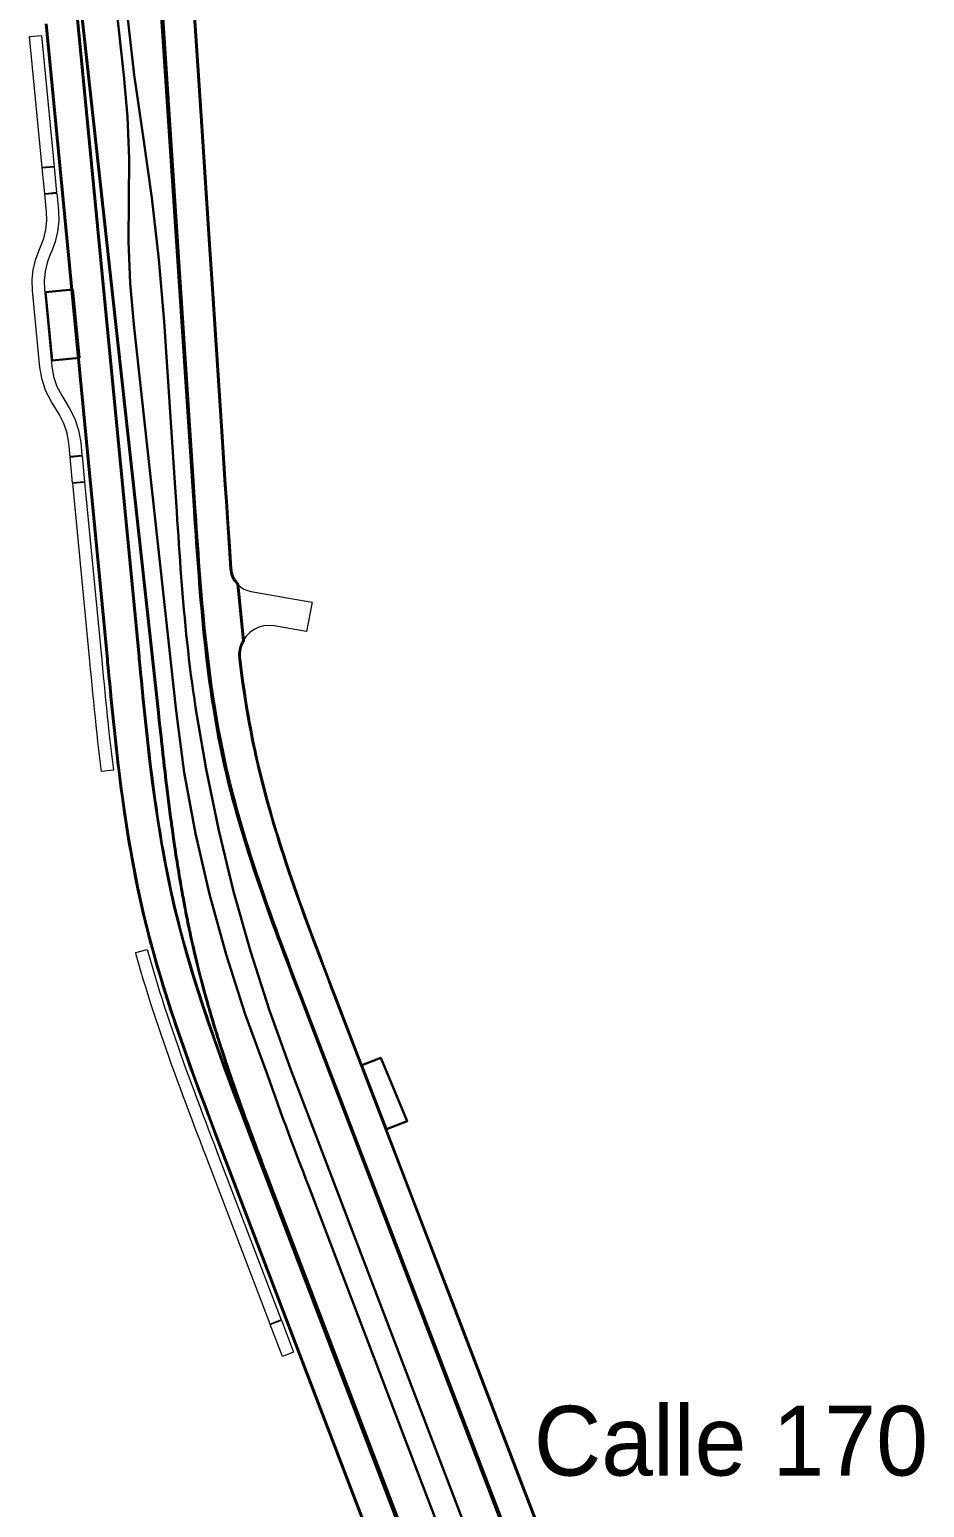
# Model space of a CAD drawing. Header units: metres. Extents: x 105145 to 106173, y 111785 to 118130.
# Drawn here: x 105885.6 to 106065.1, y 117029.6 to 117326.3 of the extents above; entities that cross this region are included whole.
import ezdxf
from ezdxf.enums import TextEntityAlignment as Align

# ---------------------------------------------------------------- set-up
doc = ezdxf.new("R2010")
doc.units = ezdxf.units.M
for name, color, linetype, lineweight in [('10-PAV-BOCACALLE', 9, 'CONTINUOUS', 13), ('10-PAV-CALZADA-BRT', 12, 'CONTINUOUS', 30), ('10-PAV-CALZADA-MIXTA', 8, 'CONTINUOUS', 30), ('10-PAV-CICLORUTA', 76, 'CONTINUOUS', 18), ('10-PAV-PARADERO', 30, 'CONTINUOUS', 30), ('10-PAV-SARDINEL', 252, 'CONTINUOUS', 13), ('40-ROT-ESTACION', 1, 'CONTINUOUS', 25)]:
    doc.layers.add(name, color=color, linetype=linetype, lineweight=lineweight)

msp = doc.modelspace()

# ---------------------------------------------------------------- linework, layer by layer
at = {"layer": '10-PAV-BOCACALLE'}
msp.add_lwpolyline([(105942.2504, 117211.3928), (105941.1442, 117205.4944), (105940.3425, 117205.6334), (105934.6485, 117206.6181), (105933.6073, 117206.7058), (105932.5666, 117206.6116), (105931.5581, 117206.3383), (105930.6123, 117205.8941), (105929.7578, 117205.2926), (105929.0207, 117204.552), (105928.4233, 117203.6947), (105927.2631, 117214.9942), (105927.8588, 117214.4581), (105928.5325, 117214.024), (105929.2669, 117213.7031), (105930.0431, 117213.5037), (105938.3639, 117212.0646), (105942.2504, 117211.3928)], close=True, dxfattribs=at)
at = {"layer": '10-PAV-CALZADA-BRT'}
for points in [[(105900.0885, 117507.9806), (105918.1927, 117235.6379), (105918.5819, 117229.7841), (105918.6909, 117228.1437), (105918.8005, 117226.5043), (105918.9109, 117224.8661), (105919.0231, 117223.2269), (105919.1371, 117221.5907), (105919.2535, 117219.9555), (105919.3729, 117218.3219), (105919.4957, 117216.6895), (105919.6227, 117215.0583), (105919.7539, 117213.4289), (105919.8901, 117211.8007), (105920.0319, 117210.1743), (105920.1795, 117208.5495), (105920.3337, 117206.9261), (105920.4947, 117205.3047), (105920.6631, 117203.6851), (105920.8397, 117202.0675), (105921.0245, 117200.4519), (105921.2181, 117198.8385), (105921.4213, 117197.2273), (105921.6343, 117195.6183), (105921.8575, 117194.0121), (105922.0917, 117192.4083), (105922.3369, 117190.8073), (105922.5941, 117189.2093), (105922.8633, 117187.6145), (105923.1453, 117186.0229), (105923.4405, 117184.4347), (105923.7491, 117182.8503), (105924.0719, 117181.2699), (105924.4091, 117179.6933), (105924.7613, 117178.1201), (105925.1283, 117176.5493), (105925.5097, 117174.9807), (105925.9051, 117173.4145), (105926.3137, 117171.8507), (105926.7353, 117170.2891), (105927.1693, 117168.7299), (105927.6151, 117167.1727), (105928.0725, 117165.6179), (105928.5407, 117164.0651), (105929.0193, 117162.5145), (105929.5079, 117160.9657), (105930.0059, 117159.4189), (105930.5129, 117157.8737), (105931.0283, 117156.3303), (105931.5517, 117154.7885), (105932.0827, 117153.2479), (105932.6209, 117151.7087), (105933.1655, 117150.1707), (105933.7161, 117148.6337), (105934.2725, 117147.0977), (105934.8339, 117145.5623), (105935.4001, 117144.0275), (105935.9703, 117142.4929), (105936.5445, 117140.9587), (105937.1217, 117139.4245), (105937.7017, 117137.8903), (105938.2835, 117136.3571), (105938.8677, 117134.8217), (105939.4535, 117133.2853), (105940.0399, 117131.7485), (106023.1693, 116913.9317)], [(105994.1737, 116936.6201), (105935.0451, 117091.5493), (105934.4704, 117093.0564), (105933.8955, 117094.5643), (105933.8565, 117094.6667), (105933.3214, 117096.0736), (105932.7467, 117097.5857), (105932.6711, 117097.7852), (105932.1741, 117099.098), (105932.079, 117099.3495), (105931.6032, 117100.6119), (105931.4893, 117100.9148), (105931.0344, 117102.1277), (105930.9996, 117102.2208), (105930.5121, 117103.5277), (105930.4683, 117103.6454), (105930.027, 117104.8355), (105929.905, 117105.1652), (105929.5443, 117106.1442), (105929.3448, 117106.6872), (105929.1592, 117107.1943), (105928.7883, 117108.2113), (105928.776, 117108.2452), (105928.3954, 117109.297), (105928.2363, 117109.7384), (105928.017, 117110.3496), (105927.6888, 117111.2677), (105927.6553, 117111.3619), (105927.2963, 117112.3753), (105927.1464, 117112.8), (105926.9396, 117113.3894), (105926.6091, 117114.3352), (105926.5851, 117114.4043), (105926.2336, 117115.4202), (105926.0776, 117115.8732), (105925.9275, 117116.3121), (105925.6235, 117117.2045), (105925.5523, 117117.4143), (105925.3224, 117118.098), (105925.0339, 117118.9589), (105925.0228, 117118.9922), (105924.7266, 117119.8873), (105924.5227, 117120.5068), (105924.3964, 117120.8939), (105924.0693, 117121.9018), (105924.0189, 117122.058), (105923.7463, 117122.9108), (105923.5233, 117123.6128), (105923.4263, 117123.9208), (105923.1099, 117124.932), (105923.0355, 117125.1714), (105922.8253, 117125.8546), (105922.5567, 117126.7335), (105922.5433, 117126.778), (105922.2656, 117127.7027), (105922.0877, 117128.2994), (105921.9908, 117128.6283), (105921.7195, 117129.5548), (105921.6281, 117129.8692), (105921.4765, 117130.3976), (105921.236, 117131.2411), (105921.1788, 117131.443), (105920.9993, 117132.0857), (105920.7648, 117132.9308), (105920.74, 117133.0208), (105920.5347, 117133.7772), (105920.3122, 117134.6024), (105920.3065, 117134.6241), (105919.896, 117136.1881), (105919.8921, 117136.2035), (105919.492, 117137.7779), (105919.49, 117137.786), (105919.1005, 117139.3715), (105918.7238, 117140.9602), (105918.7219, 117140.9685), (105918.3598, 117142.5519), (105918.3562, 117142.5675), (105918.0081, 117144.1463), (105918.0032, 117144.1685), (105917.8248, 117145.004), (105917.6624, 117145.7712), (105917.6435, 117145.8622), (105917.4666, 117146.7213), (105917.3332, 117147.3752), (105917.2919, 117147.5809), (105917.1211, 117148.4411), (105917.0151, 117148.9808), (105916.953, 117149.302), (105916.7716, 117150.2503), (105916.7078, 117150.5873), (105916.4193, 117152.149), (105916.4109, 117152.1949), (105916.2491, 117153.0993), (105916.1245, 117153.8034), (105916.0816, 117154.0502), (105915.9018, 117155.0944), (105915.8475, 117155.4126), (105915.7258, 117156.1392), (105915.5794, 117157.0224), (105915.5529, 117157.1845), (105915.3842, 117158.2306), (105915.32, 117158.6328), (105915.2188, 117159.2772), (105915.074, 117160.2089), (105915.0687, 117160.2433), (105914.9327, 117161.1411), (105914.8255, 117161.8543), (105914.7932, 117162.0736), (105914.6566, 117163.0065), (105914.59, 117163.4653), (105914.5222, 117163.9398), (105914.3715, 117165.0041), (105914.3613, 117165.0766), (105914.2241, 117166.0689), (105914.1392, 117166.6878), (105914.0789, 117167.134), (105913.936, 117168.1995), (105913.9229, 117168.2987), (105913.7962, 117169.2654), (105913.7125, 117169.9095), (105913.6528, 117170.3748), (105913.5117, 117171.4843), (105913.5071, 117171.5201), (105913.3733, 117172.5944), (105913.3071, 117173.1303), (105913.2369, 117173.7045), (105913.1113, 117174.7404), (105913.0694, 117175.0893), (105912.9192, 117176.3498), (105912.9045, 117176.4744), (105912.7421, 117177.8598), (105912.7306, 117177.9585), (105912.582, 117179.2455), (105912.5452, 117179.5669), (105912.3928, 117180.9073), (105912.3627, 117181.1745), (105912.2062, 117182.5695), (105912.1826, 117182.7816), (105912.0043, 117184.3866), (105911.8385, 117185.8855), (105911.8267, 117185.9924), (105911.6504, 117187.5976), (105911.4741, 117189.2018), (105890.3867, 117381.7125)], [(105897.2725, 117383.1377), (105904.5071, 117317.0921), (105905.2214, 117308.7833), (105905.5469, 117300.4503), (105905.4831, 117292.1111), (105905.4192, 117283.7719), (105905.7447, 117275.4389), (105906.4589, 117267.1301), (105914.9533, 117189.5829), (105916.6047, 117177.2078), (105918.8371, 117164.9242), (105921.6455, 117152.7593), (105925.0054, 117140.6321), (105928.8438, 117128.6478), (105933.1545, 117116.8251), (105933.2205, 117116.6339), (105933.7489, 117115.1243), (105934.2831, 117113.6157), (105934.8229, 117112.1083), (105935.3677, 117110.6015), (105935.9173, 117109.0955), (105936.4711, 117107.5901), (105937.0291, 117106.0851), (105937.5903, 117104.5807), (105938.1549, 117103.0761), (105938.7221, 117101.5717), (105939.2917, 117100.0673), (105939.8625, 117098.5637), (105940.4357, 117097.0581), (105941.0101, 117095.5519), (105941.5851, 117094.0451), (105962.8941, 117038.2111), (106000.7135, 116939.1161)], [(106016.6295, 116911.4357), (105967.5655, 117039.9941), (105937.9201, 117117.6711), (105933.6817, 117129.4054), (105929.8774, 117141.2874), (105926.5123, 117153.3013), (105923.5524, 117165.5173), (105921.0097, 117177.8269), (105918.8871, 117190.2159), (105918.8793, 117190.2643), (105918.6301, 117191.8903), (105918.3925, 117193.5183), (105918.1661, 117195.1479), (105917.9501, 117196.7787), (105917.7443, 117198.4109), (105917.5483, 117200.0445), (105917.3613, 117201.6789), (105917.1829, 117203.3143), (105917.0127, 117204.9507), (105916.8501, 117206.5879), (105916.6945, 117208.2255), (105916.5457, 117209.8641), (105916.4029, 117211.5029), (105916.2657, 117213.1423), (105916.1335, 117214.7823), (105916.0059, 117216.4225), (105915.8825, 117218.0629), (105915.7627, 117219.7037), (105915.6457, 117221.3447), (105915.5315, 117222.9859), (105915.4191, 117224.6273), (105915.3085, 117226.2687), (105915.1987, 117227.9103), (105915.0895, 117229.5517), (105914.7003, 117235.4059), (105912.5511, 117267.7365), (105911.5299, 117280.1653), (105910.1215, 117292.5562), (105908.3271, 117304.8971), (105906.5327, 117317.238), (105905.1241, 117329.6289)]]:
    msp.add_lwpolyline(points, dxfattribs=at)
at = {"layer": '10-PAV-CALZADA-MIXTA'}
for points in [[(106018.8017, 116926.8119), (105940.8765, 117130.2183), (105940.2765, 117131.7849), (105939.6769, 117133.3515), (105939.0785, 117134.9185), (105938.4813, 117136.4861), (105937.8863, 117138.0543), (105937.2935, 117139.6235), (105936.7039, 117141.1939), (105936.1175, 117142.7655), (105935.5353, 117144.3387), (105934.9573, 117145.9133), (105934.3843, 117147.4899), (105933.8167, 117149.0683), (105933.2551, 117150.6489), (105932.6999, 117152.2317), (105932.1517, 117153.8171), (105931.6109, 117155.4049), (105931.0779, 117156.9955), (105930.5535, 117158.5887), (105930.0381, 117160.1851), (105929.906, 117160.6026), (105929.5321, 117161.7843), (105929.0361, 117163.3867), (105928.5507, 117164.9925), (105928.0765, 117166.6013), (105927.6137, 117168.2137), (105927.1629, 117169.8293), (105926.7249, 117171.4485), (105926.3001, 117173.0713), (105925.8889, 117174.6977), (105925.4921, 117176.3273), (105925.1099, 117177.9607), (105924.7433, 117179.5975), (105924.3923, 117181.2377), (105924.0565, 117182.8813), (105923.7359, 117184.5277), (105923.4295, 117186.1769), (105923.1371, 117187.8287), (105922.8583, 117189.4827), (105922.5923, 117191.1389), (105922.3387, 117192.7971), (105922.0969, 117194.4571), (105921.8669, 117196.1185), (105921.6475, 117197.7817), (105921.4385, 117199.4459), (105921.2397, 117201.1115), (105921.0499, 117202.7781), (105920.8691, 117204.4457), (105920.6967, 117206.1143), (105920.5321, 117207.7837), (105920.3749, 117209.4537), (105920.2243, 117211.1243), (105920.0801, 117212.7955), (105919.9417, 117214.4673), (105919.8083, 117216.1393), (105919.6799, 117217.8119), (105919.5555, 117219.4847), (105919.4349, 117221.1577), (105919.3171, 117222.8311), (105919.2023, 117224.5045), (105919.0895, 117226.1781), (105918.9781, 117227.8519), (105918.8679, 117229.5257), (105918.7581, 117231.1995), (105918.4665, 117235.6525), (105896.4343, 117572.0341)], [(105892.1176, 117359.5874), (105907.4615, 117200.4745), (105907.5158, 117199.9117), (105907.6165, 117198.8691), (105907.7719, 117197.2638), (105907.837, 117196.5939), (105907.9283, 117195.6584), (105908.0855, 117194.0531), (105908.1621, 117193.2764), (105908.2443, 117192.4481), (105908.4933, 117189.9595), (105909.0761, 117184.4347), (105909.5779, 117180.0187), (105910.2369, 117174.7261), (105910.8755, 117170.1035), (105911.6759, 117164.9269), (105912.4919, 117160.2355), (105913.4897, 117155.1475), (105914.5303, 117150.4465), (105915.6883, 117145.7731), (105917.0565, 117140.7719), (105918.4115, 117136.2069), (105919.9961, 117131.2143), (105921.4791, 117126.7897), (105923.2419, 117121.7561), (105924.7557, 117117.5773), (105926.6901, 117112.3695), (105927.8675, 117109.2511), (105930.2391, 117103.0205), (105993.8005, 116936.4761)], [(105918.4813, 117331.0543), (105919.2032, 117320.0327), (105919.9249, 117309.0121), (105921.6111, 117283.2673), (105922.2649, 117273.2885), (105924.0045, 117246.7274), (105924.7753, 117234.9599), (105924.9949, 117231.6079), (105925.9071, 117218.0841), (105926.0401, 117217.235), (105926.3166, 117216.4213), (105926.7283, 117215.6669), (105927.2631, 117214.9942), (105928.4233, 117203.6947), (105928.0113, 117202.8216), (105927.7447, 117201.8938), (105927.6303, 117200.9352), (105927.6711, 117199.9707), (105928.2497, 117195.5855), (105928.9725, 117190.8191), (105929.4375, 117188.0927), (105929.4963, 117187.7557), (105929.5793, 117187.2923), (105929.8757, 117185.6959), (105930.1857, 117184.1041), (105930.5099, 117182.5171), (105930.6793, 117181.7255), (105930.8485, 117180.9349), (105931.2023, 117179.3559), (105931.5713, 117177.7787), (105931.9551, 117176.2029), (105932.3529, 117174.6287), (105932.7647, 117173.0561), (105933.1897, 117171.4851), (105933.6275, 117169.9153), (105934.0777, 117168.3473), (105934.5395, 117166.7805), (105935.0129, 117165.2151), (105935.4969, 117163.6509), (105935.5976, 117163.3326), (105935.9913, 117162.0879), (105936.4957, 117160.5261), (105937.0095, 117158.9651), (105937.5321, 117157.4053), (105938.0631, 117155.8461), (105938.6021, 117154.2875), (105939.1487, 117152.7297), (105939.7021, 117151.1719), (105940.2621, 117149.6147), (105940.8281, 117148.0575), (105941.3995, 117146.5001), (105941.9761, 117144.9427), (105942.5573, 117143.3847), (105943.1425, 117141.8263), (105943.7313, 117140.2671), (105944.3233, 117138.7071), (105944.9169, 117137.1487), (105945.5141, 117135.5853), (105946.1129, 117134.0205), (105946.7129, 117132.4543), (105960.1087, 117097.4875), (105963.3857, 117088.9337), (105970.3557, 117070.7395), (105984.4397, 117033.9767), (105992.4417, 117013.0891)], [(105987.9613, 116934.2475), (105924.3999, 117100.7919), (105922.0243, 117107.0329), (105920.8391, 117110.1723), (105918.8891, 117115.4221), (105917.3561, 117119.6535), (105915.5675, 117124.7609), (105914.0561, 117129.2703), (105912.4377, 117134.3697), (105911.0477, 117139.0525), (105909.6411, 117144.1941), (105908.4455, 117149.0195), (105907.3711, 117153.8733), (105906.3451, 117159.1041), (105905.5081, 117163.9167), (105904.6907, 117169.2037), (105904.0397, 117173.9151), (105903.3711, 117179.2853), (105902.8629, 117183.7569), (105902.2755, 117189.3263), (105902.0253, 117191.8263), (105901.9421, 117192.6654), (105901.8658, 117193.4391), (105901.7082, 117195.0478), (105901.6164, 117195.9884), (105901.5514, 117196.6583), (105901.3955, 117198.2671), (105901.2946, 117199.3117), (105901.2402, 117199.8743), (105890.133, 117315.0558), (105888.9327, 117327.5027)]]:
    msp.add_lwpolyline(points, dxfattribs=at)
at = {"layer": '10-PAV-CICLORUTA'}
for points in [[(105890.4877, 117298.8759), (105888.0987, 117298.6451), (105885.5647, 117324.9225), (105887.9537, 117325.1529), (105890.4877, 117298.8759)], [(105890.9961, 117293.6003), (105888.6071, 117293.3699), (105888.1081, 117298.5457), (105890.4969, 117298.7759), (105890.9961, 117293.6003)], [(105891.3431, 117290.0057), (105891.4081, 117287.8876), (105891.196, 117285.7791), (105890.7106, 117283.7164), (105889.9601, 117281.7347), (105889.7275, 117281.2237), (105889.0881, 117279.5356), (105888.6746, 117277.7785), (105888.494, 117275.9824), (105888.5493, 117274.1781), (105890.0389, 117258.7319), (105890.3954, 117256.6772), (105891.0574, 117254.6997), (105892.0099, 117252.8445), (105893.5165, 117250.3865), (105894.6345, 117248.2086), (105895.4116, 117245.8872), (105895.8301, 117243.4751), (105896.0837, 117240.8451), (105893.6949, 117240.6147), (105893.4413, 117243.2447), (105893.0848, 117245.2995), (105892.4228, 117247.2771), (105891.4703, 117249.1323), (105889.9637, 117251.5901), (105888.8456, 117253.768), (105888.0685, 117256.0896), (105887.6501, 117258.5017), (105886.1605, 117273.9477), (105886.0955, 117276.0658), (105886.3074, 117278.1742), (105886.7928, 117280.237), (105887.5433, 117282.2187), (105887.7761, 117282.7297), (105888.4154, 117284.4178), (105888.8289, 117286.175), (105889.0095, 117287.971), (105888.9541, 117289.7753), (105888.6181, 117293.2704), (105891.0059, 117293.5007), (105891.3431, 117290.0057)], [(105896.5921, 117235.5699), (105894.2031, 117235.3395), (105893.7041, 117240.5151), (105896.0931, 117240.7455), (105896.5921, 117235.5699)], [(105900.0459, 117199.7591), (105900.2009, 117198.1515), (105900.3567, 117196.5419), (105900.5135, 117194.9305), (105900.6715, 117193.3211), (105900.8317, 117191.7067), (105900.9945, 117190.0907), (105901.1603, 117188.4727), (105901.3293, 117186.8529), (105901.5023, 117185.2315), (105901.6795, 117183.6085), (105901.8615, 117181.9839), (105902.0487, 117180.3579), (105902.2415, 117178.7303), (105902.3739, 117177.6465), (105899.9917, 117177.3553), (105899.8587, 117178.4435), (105899.6649, 117180.0793), (105899.4767, 117181.7131), (105899.2939, 117183.3447), (105899.1161, 117184.9741), (105898.9425, 117186.6011), (105898.7729, 117188.2259), (105898.6069, 117189.8481), (105898.4437, 117191.4679), (105898.2831, 117193.0853), (105898.1249, 117194.6959), (105897.9679, 117196.3095), (105897.8121, 117197.9203), (105897.6569, 117199.5285), (105894.2131, 117235.2399), (105896.6021, 117235.4703), (105900.0459, 117199.7591)], [(105909.2979, 117141.2097), (105909.7483, 117139.6059), (105910.2093, 117138.0071), (105910.6803, 117136.4135), (105911.1611, 117134.8249), (105911.6509, 117133.2413), (105912.1495, 117131.6625), (105912.6563, 117130.0887), (105913.1707, 117128.5193), (105913.6923, 117126.9547), (105914.2207, 117125.3945), (105914.7553, 117123.8387), (105915.2959, 117122.2871), (105915.8417, 117120.7395), (105916.3925, 117119.1959), (105916.9479, 117117.6561), (105917.5071, 117116.1201), (105918.0699, 117114.5875), (105918.6359, 117113.0583), (105919.2047, 117111.5323), (105919.7757, 117110.0093), (105920.3483, 117108.4893), (105920.9225, 117106.9721), (105921.4987, 117105.4545), (105922.0739, 117103.9431), (105922.6493, 117102.4341), (105923.2245, 117100.9269), (105936.0561, 117067.3053), (105933.8139, 117066.4495), (105920.9823, 117100.0711), (105920.4071, 117101.5785), (105919.8315, 117103.0881), (105919.2557, 117104.6007), (105918.6783, 117106.1215), (105918.1031, 117107.6415), (105917.5291, 117109.1651), (105916.9565, 117110.6921), (105916.3861, 117112.2227), (105915.8181, 117113.7573), (105915.2531, 117115.2959), (105914.6913, 117116.8385), (105914.1335, 117118.3857), (105913.5799, 117119.9371), (105913.0309, 117121.4931), (105912.4873, 117123.0539), (105911.9493, 117124.6197), (105911.4173, 117126.1903), (105910.8919, 117127.7661), (105910.3737, 117129.3471), (105909.8629, 117130.9335), (105909.3603, 117132.5253), (105908.8661, 117134.1227), (105908.3809, 117135.7257), (105907.9053, 117137.3345), (105907.4399, 117138.9489), (105906.9849, 117140.5693), (105906.8561, 117141.0409), (105909.1713, 117141.6731), (105909.2979, 117141.2097)], [(105938.5449, 117060.7841), (105936.3029, 117059.9285), (105933.8497, 117066.3561), (105936.0919, 117067.2117), (105938.5449, 117060.7841)]]:
    msp.add_lwpolyline(points, close=True, dxfattribs=at)
at = {"layer": '10-PAV-PARADERO'}
for points in [[(105890.09, 117259.8841), (105888.7638, 117273.6347), (105894.2394, 117274.154), (105895.5631, 117260.4288), (105890.09, 117259.8841)], [(105957.1776, 117105.5681), (105952.2375, 117118.4627), (105956.032, 117119.915), (105961.3013, 117107.1557), (105957.1776, 117105.5681)]]:
    msp.add_lwpolyline(points, close=True, dxfattribs=at)
at = {"layer": '10-PAV-SARDINEL'}
for points in [[(106018.6149, 116926.7405), (105940.6897, 117130.1468), (105940.0897, 117131.7134), (105939.4901, 117133.2801), (105938.8917, 117134.8473), (105938.2944, 117136.4151), (105937.6993, 117137.9835), (105937.1064, 117139.553), (105936.5166, 117141.1238), (105935.93, 117142.6959), (105935.3476, 117144.2696), (105934.7694, 117145.8448), (105934.1962, 117147.4219), (105933.6284, 117149.001), (105933.0665, 117150.5823), (105932.5111, 117152.1659), (105931.9626, 117153.7522), (105931.4215, 117155.3409), (105930.8881, 117156.9325), (105930.3634, 117158.5268), (105929.8476, 117160.1243), (105929.7153, 117160.5423), (105929.3412, 117161.7246), (105928.8449, 117163.3282), (105928.3591, 117164.9353), (105927.8845, 117166.5455), (105927.4213, 117168.1592), (105926.9701, 117169.7763), (105926.5316, 117171.3971), (105926.1064, 117173.0215), (105925.6948, 117174.6496), (105925.2976, 117176.2809), (105924.915, 117177.9161), (105924.5479, 117179.5547), (105924.1965, 117181.1968), (105923.8604, 117182.8422), (105923.5395, 117184.4904), (105923.2328, 117186.1412), (105922.9401, 117187.7944), (105922.661, 117189.4503), (105922.3947, 117191.108), (105922.1409, 117192.7676), (105921.8989, 117194.429), (105921.6687, 117196.0917), (105921.4492, 117197.7562), (105921.24, 117199.4216), (105921.0411, 117201.0884), (105920.8512, 117202.756), (105920.6703, 117204.4246), (105920.4978, 117206.0942), (105920.3331, 117207.7646), (105920.1758, 117209.4354), (105920.0251, 117211.1067), (105919.8808, 117212.7787), (105919.7424, 117214.4511), (105919.6089, 117216.1237), (105919.4805, 117217.7969), (105919.3561, 117219.4701), (105919.2354, 117221.1435), (105919.1176, 117222.8173), (105919.0028, 117224.491), (105918.89, 117226.1648), (105918.7785, 117227.8387), (105918.6683, 117229.5126), (105918.5585, 117231.1864), (105918.2669, 117235.6394), (105896.2347, 117572.021)], [(105896.4343, 117572.0341), (105918.4665, 117235.6525), (105918.7581, 117231.1995), (105918.8679, 117229.5257), (105918.9781, 117227.8519), (105919.0895, 117226.1781), (105919.2023, 117224.5045), (105919.3171, 117222.8311), (105919.4349, 117221.1577), (105919.5555, 117219.4847), (105919.6799, 117217.8119), (105919.8083, 117216.1393), (105919.9417, 117214.4673), (105920.0801, 117212.7955), (105920.2243, 117211.1243), (105920.3749, 117209.4537), (105920.5321, 117207.7837), (105920.6967, 117206.1143), (105920.8691, 117204.4457), (105921.0499, 117202.7781), (105921.2397, 117201.1115), (105921.4385, 117199.4459), (105921.6475, 117197.7817), (105921.8669, 117196.1185), (105922.0969, 117194.4571), (105922.3387, 117192.7971), (105922.5923, 117191.1389), (105922.8583, 117189.4827), (105923.1371, 117187.8287), (105923.4295, 117186.1769), (105923.7359, 117184.5277), (105924.0565, 117182.8813), (105924.3923, 117181.2377), (105924.7433, 117179.5975), (105925.1099, 117177.9607), (105925.4921, 117176.3273), (105925.8889, 117174.6977), (105926.3001, 117173.0713), (105926.7249, 117171.4485), (105927.1629, 117169.8293), (105927.6137, 117168.2137), (105928.0765, 117166.6013), (105928.5507, 117164.9925), (105929.0361, 117163.3867), (105929.5321, 117161.7843), (105929.906, 117160.6026), (105930.0381, 117160.1851), (105930.5535, 117158.5887), (105931.0779, 117156.9955), (105931.6109, 117155.4049), (105932.1517, 117153.8171), (105932.6999, 117152.2317), (105933.2551, 117150.6489), (105933.8167, 117149.0683), (105934.3843, 117147.4899), (105934.9573, 117145.9133), (105935.5353, 117144.3387), (105936.1175, 117142.7655), (105936.7039, 117141.1939), (105937.2935, 117139.6235), (105937.8863, 117138.0543), (105938.4813, 117136.4861), (105939.0785, 117134.9185), (105939.6769, 117133.3515), (105940.2765, 117131.7849), (105940.8765, 117130.2183), (106018.8017, 116926.8119)], [(106023.1693, 116913.9317), (105940.0399, 117131.7485), (105939.4535, 117133.2853), (105938.8677, 117134.8217), (105938.2835, 117136.3571), (105937.7017, 117137.8903), (105937.1217, 117139.4245), (105936.5445, 117140.9587), (105935.9703, 117142.4929), (105935.4001, 117144.0275), (105934.8339, 117145.5623), (105934.2725, 117147.0977), (105933.7161, 117148.6337), (105933.1655, 117150.1707), (105932.6209, 117151.7087), (105932.0827, 117153.2479), (105931.5517, 117154.7885), (105931.0283, 117156.3303), (105930.5129, 117157.8737), (105930.0059, 117159.4189), (105929.5079, 117160.9657), (105929.0193, 117162.5145), (105928.5407, 117164.0651), (105928.0725, 117165.6179), (105927.6151, 117167.1727), (105927.1693, 117168.7299), (105926.7353, 117170.2891), (105926.3137, 117171.8507), (105925.9051, 117173.4145), (105925.5097, 117174.9807), (105925.1283, 117176.5493), (105924.7613, 117178.1201), (105924.4091, 117179.6933), (105924.0719, 117181.2699), (105923.7491, 117182.8503), (105923.4405, 117184.4347), (105923.1453, 117186.0229), (105922.8633, 117187.6145), (105922.5941, 117189.2093), (105922.3369, 117190.8073), (105922.0917, 117192.4083), (105921.8575, 117194.0121), (105921.6343, 117195.6183), (105921.4213, 117197.2273), (105921.2181, 117198.8385), (105921.0245, 117200.4519), (105920.8397, 117202.0675), (105920.6631, 117203.6851), (105920.4947, 117205.3047), (105920.3337, 117206.9261), (105920.1795, 117208.5495), (105920.0319, 117210.1743), (105919.8901, 117211.8007), (105919.7539, 117213.4289), (105919.6227, 117215.0583), (105919.4957, 117216.6895), (105919.3729, 117218.3219), (105919.2535, 117219.9555), (105919.1371, 117221.5907), (105919.0231, 117223.2269), (105918.9109, 117224.8661), (105918.8005, 117226.5043), (105918.6909, 117228.1437), (105918.5819, 117229.7841), (105918.1927, 117235.6379), (105900.0885, 117507.9806)], [(105993.9869, 116936.5487), (105934.8582, 117091.478), (105934.2835, 117092.9852), (105933.7086, 117094.4931), (105933.6696, 117094.5956), (105933.1345, 117096.0025), (105932.5597, 117097.5147), (105932.4841, 117097.7144), (105931.9871, 117099.0273), (105931.8919, 117099.2789), (105931.4161, 117100.5415), (105931.3021, 117100.8445), (105930.8471, 117102.0576), (105930.8123, 117102.1509), (105930.3247, 117103.4579), (105930.2809, 117103.5758), (105929.8395, 117104.7661), (105929.7174, 117105.096), (105929.3566, 117106.0752), (105929.1571, 117106.6184), (105928.9714, 117107.1257), (105928.6004, 117108.1429), (105928.588, 117108.1771), (105928.2073, 117109.2291), (105928.0481, 117109.6708), (105927.8288, 117110.2822), (105927.5005, 117111.2006), (105927.4669, 117111.295), (105927.1078, 117112.3086), (105926.9578, 117112.7336), (105926.7509, 117113.3233), (105926.4203, 117114.2694), (105926.3962, 117114.3388), (105926.0446, 117115.355), (105925.8885, 117115.8083), (105925.7383, 117116.2475), (105925.4342, 117117.1401), (105925.3628, 117117.3503), (105925.1328, 117118.0344), (105924.8443, 117118.8956), (105924.833, 117118.9292), (105924.5367, 117119.8247), (105924.3327, 117120.4446), (105924.2063, 117120.8321), (105923.8791, 117121.8403), (105923.8285, 117121.9969), (105923.5558, 117122.8501), (105923.3326, 117123.5525), (105923.2355, 117123.8609), (105922.919, 117124.8725), (105922.8444, 117125.1123), (105922.6341, 117125.796), (105922.3653, 117126.6754), (105922.3518, 117126.7204), (105922.074, 117127.6454), (105921.896, 117128.2426), (105921.799, 117128.572), (105921.5276, 117129.4988), (105921.436, 117129.8137), (105921.2843, 117130.3426), (105921.0437, 117131.1865), (105920.9863, 117131.3889), (105920.8067, 117132.0321), (105920.5721, 117132.8775), (105920.5471, 117132.9681), (105920.3417, 117133.725), (105920.119, 117134.551), (105920.1132, 117134.5731), (105919.9063, 117135.3549), (105919.7023, 117136.1384), (105919.6983, 117136.1543), (105919.298, 117137.7293), (105919.2958, 117137.7382), (105918.9061, 117139.3246), (105918.529, 117140.9149), (105918.5269, 117140.9239), (105918.1649, 117142.5071), (105918.1611, 117142.5235), (105917.8128, 117144.1032), (105917.8078, 117144.1261), (105917.6292, 117144.9624), (105917.4667, 117145.7302), (105917.4477, 117145.8217), (105917.2707, 117146.6812), (105917.1372, 117147.3355), (105917.0958, 117147.5417), (105916.9249, 117148.4024), (105916.8188, 117148.9426), (105916.7566, 117149.2642), (105916.5752, 117150.2129), (105916.5112, 117150.5506), (105916.2226, 117152.1129), (105916.2141, 117152.1593), (105916.0522, 117153.0643), (105915.9275, 117153.7688), (105915.8846, 117154.0161), (105915.7047, 117155.0607), (105915.6503, 117155.3793), (105915.5285, 117156.1064), (105915.3821, 117156.9899), (105915.3555, 117157.1525), (105915.1868, 117158.199), (105915.1225, 117158.6016), (105915.0212, 117159.2464), (105914.8764, 117160.1783), (105914.871, 117160.2131), (105914.735, 117161.1113), (105914.6277, 117161.8249), (105914.5953, 117162.0446), (105914.4587, 117162.9777), (105914.3921, 117163.4368), (105914.3242, 117163.9117), (105914.1735, 117164.9762), (105914.1633, 117165.049), (105914.026, 117166.0416), (105913.9411, 117166.6608), (105913.8807, 117167.1073), (105913.7378, 117168.1731), (105913.7246, 117168.2726), (105913.5979, 117169.2395), (105913.5142, 117169.8839), (105913.4544, 117170.3495), (105913.3133, 117171.459), (105913.3087, 117171.495), (105913.1748, 117172.5698), (105913.1086, 117173.1059), (105913.0384, 117173.6803), (105912.9128, 117174.7165), (105912.8708, 117175.0656), (105912.7206, 117176.3263), (105912.7059, 117176.4511), (105912.5435, 117177.8366), (105912.5319, 117177.9355), (105912.3833, 117179.2227), (105912.3465, 117179.5442), (105912.1941, 117180.8848), (105912.164, 117181.1522), (105912.0074, 117182.5473), (105911.9838, 117182.7595), (105911.8055, 117184.3646), (105911.6397, 117185.8636), (105911.6279, 117185.9706), (105911.4516, 117187.5758), (105911.2753, 117189.18), (105890.1879, 117381.6908)], [(105890.3867, 117381.7125), (105911.4741, 117189.2018), (105911.6504, 117187.5976), (105911.8267, 117185.9924), (105911.8385, 117185.8855), (105912.0043, 117184.3866), (105912.1826, 117182.7816), (105912.2062, 117182.5695), (105912.3627, 117181.1745), (105912.3928, 117180.9073), (105912.5452, 117179.5669), (105912.582, 117179.2455), (105912.7306, 117177.9585), (105912.7421, 117177.8598), (105912.9045, 117176.4744), (105912.9192, 117176.3498), (105913.0694, 117175.0893), (105913.1113, 117174.7404), (105913.2369, 117173.7045), (105913.3071, 117173.1303), (105913.3733, 117172.5944), (105913.5071, 117171.5201), (105913.5117, 117171.4843), (105913.6528, 117170.3748), (105913.7125, 117169.9095), (105913.7962, 117169.2654), (105913.9229, 117168.2987), (105913.936, 117168.1995), (105914.0789, 117167.134), (105914.1392, 117166.6878), (105914.2241, 117166.0689), (105914.3613, 117165.0766), (105914.3715, 117165.0041), (105914.5222, 117163.9398), (105914.59, 117163.4653), (105914.6566, 117163.0065), (105914.7932, 117162.0736), (105914.8255, 117161.8543), (105914.9327, 117161.1411), (105915.0687, 117160.2433), (105915.074, 117160.2089), (105915.2188, 117159.2772), (105915.32, 117158.6328), (105915.3842, 117158.2306), (105915.5529, 117157.1845), (105915.5794, 117157.0224), (105915.7258, 117156.1392), (105915.8475, 117155.4126), (105915.9018, 117155.0944), (105916.0816, 117154.0502), (105916.1245, 117153.8034), (105916.2491, 117153.0993), (105916.4109, 117152.1949), (105916.4193, 117152.149), (105916.7078, 117150.5873), (105916.7716, 117150.2503), (105916.953, 117149.302), (105917.0151, 117148.9808), (105917.1211, 117148.4411), (105917.2919, 117147.5809), (105917.3332, 117147.3752), (105917.4666, 117146.7213), (105917.6435, 117145.8622), (105917.6624, 117145.7712), (105917.8248, 117145.004), (105918.0032, 117144.1685), (105918.0081, 117144.1463), (105918.3562, 117142.5675), (105918.3598, 117142.5519), (105918.7219, 117140.9685), (105918.7238, 117140.9602), (105919.1005, 117139.3715), (105919.49, 117137.786), (105919.492, 117137.7779), (105919.8921, 117136.2035), (105919.896, 117136.1881), (105920.0997, 117135.4057), (105920.3065, 117134.6241), (105920.3122, 117134.6024), (105920.5347, 117133.7772), (105920.74, 117133.0208), (105920.7648, 117132.9308), (105920.9993, 117132.0857), (105921.1788, 117131.443), (105921.236, 117131.2411), (105921.4765, 117130.3976), (105921.6281, 117129.8692), (105921.7195, 117129.5548), (105921.9908, 117128.6283), (105922.0877, 117128.2994), (105922.2656, 117127.7027), (105922.5433, 117126.778), (105922.5567, 117126.7335), (105922.8253, 117125.8546), (105923.0355, 117125.1714), (105923.1099, 117124.932), (105923.4263, 117123.9208), (105923.5233, 117123.6128), (105923.7463, 117122.9108), (105924.0189, 117122.058), (105924.0693, 117121.9018), (105924.3964, 117120.8939), (105924.5227, 117120.5068), (105924.7266, 117119.8873), (105925.0228, 117118.9922), (105925.0339, 117118.9589), (105925.3224, 117118.098), (105925.5523, 117117.4143), (105925.6235, 117117.2045), (105925.9275, 117116.3121), (105926.0776, 117115.8732), (105926.2336, 117115.4202), (105926.5851, 117114.4043), (105926.6091, 117114.3352), (105926.9396, 117113.3894), (105927.1464, 117112.8), (105927.2963, 117112.3753), (105927.6553, 117111.3619), (105927.6888, 117111.2677), (105928.017, 117110.3496), (105928.2363, 117109.7384), (105928.3954, 117109.297), (105928.776, 117108.2452), (105928.7883, 117108.2113), (105929.1592, 117107.1943), (105929.3448, 117106.6872), (105929.5443, 117106.1442), (105929.905, 117105.1652), (105930.027, 117104.8355), (105930.4683, 117103.6454), (105930.5121, 117103.5277), (105930.9996, 117102.2208), (105931.0344, 117102.1277), (105931.4893, 117100.9148), (105931.6032, 117100.6119), (105932.079, 117099.3495), (105932.1741, 117099.098), (105932.6711, 117097.7852), (105932.7467, 117097.5857), (105933.3214, 117096.0736), (105933.8565, 117094.6667), (105933.8955, 117094.5643), (105934.4704, 117093.0564), (105935.0451, 117091.5493), (105994.1737, 116936.6201)], [(105909.8176, 117364.6403), (105918.2669, 117235.6394), (105918.5585, 117231.1864), (105918.6683, 117229.5126), (105918.7785, 117227.8387), (105918.89, 117226.1648), (105919.0028, 117224.491), (105919.1176, 117222.8173), (105919.2354, 117221.1435), (105919.3561, 117219.4701), (105919.4805, 117217.7969), (105919.6089, 117216.1237), (105919.7424, 117214.4511), (105919.8808, 117212.7787), (105920.0251, 117211.1067), (105920.1758, 117209.4354), (105920.3331, 117207.7646), (105920.4978, 117206.0942), (105920.6703, 117204.4246), (105920.8512, 117202.756), (105921.0411, 117201.0884), (105921.24, 117199.4216), (105921.4492, 117197.7562), (105921.6687, 117196.0917), (105921.8989, 117194.429), (105922.1409, 117192.7676), (105922.3947, 117191.108), (105922.661, 117189.4503), (105922.9401, 117187.7944), (105923.2328, 117186.1412), (105923.5395, 117184.4904), (105923.8604, 117182.8422), (105924.1965, 117181.1968), (105924.5479, 117179.5547), (105924.915, 117177.9161), (105925.2976, 117176.2809), (105925.6948, 117174.6496), (105926.1064, 117173.0215), (105926.5316, 117171.3971), (105926.9701, 117169.7763), (105927.4213, 117168.1592), (105927.8845, 117166.5455), (105928.3591, 117164.9353), (105928.8449, 117163.3282), (105929.3412, 117161.7246), (105929.7153, 117160.5423), (105929.8476, 117160.1243), (105930.3634, 117158.5268), (105930.8881, 117156.9325), (105931.4215, 117155.3409), (105931.9626, 117153.7522), (105932.5111, 117152.1659), (105933.0665, 117150.5823), (105933.6284, 117149.001), (105934.1962, 117147.4219), (105934.7694, 117145.8448), (105935.3476, 117144.2696), (105935.93, 117142.6959), (105936.5166, 117141.1238), (105937.1064, 117139.553), (105937.6993, 117137.9835), (105938.2944, 117136.4151), (105938.8917, 117134.8473), (105939.4901, 117133.2801), (105940.0897, 117131.7134), (105940.6897, 117130.1468), (105986.9836, 117009.3069)], [(105993.8005, 116936.4761), (105930.2391, 117103.0205), (105929.0519, 117106.1353), (105927.8675, 117109.2511), (105927.2774, 117110.8098), (105926.6901, 117112.3695), (105926.0412, 117114.1039), (105925.3964, 117115.8398), (105924.7557, 117117.5773), (105924.2469, 117118.9687), (105923.7423, 117120.3617), (105923.2419, 117121.7561), (105922.6473, 117123.4315), (105922.0597, 117125.1094), (105921.4791, 117126.7897), (105920.9777, 117128.2622), (105920.4834, 117129.7371), (105919.9961, 117131.2143), (105919.5916, 117132.4598), (105919.1926, 117133.7071), (105918.7993, 117134.9561), (105918.4115, 117136.2069), (105918.0643, 117137.3456), (105917.7228, 117138.4861), (105917.3868, 117139.6282), (105917.0565, 117140.7719), (105916.7035, 117142.0192), (105916.3579, 117143.2685), (105916.0194, 117144.5198), (105915.6883, 117145.7731), (105915.3878, 117146.9387), (105915.0947, 117148.1062), (105914.8088, 117149.2755), (105914.5303, 117150.4465), (105914.2591, 117151.6193), (105913.9953, 117152.7937), (105913.7388, 117153.9698), (105913.4897, 117155.1475), (105913.2292, 117156.4173), (105912.976, 117157.6886), (105912.7302, 117158.9613), (105912.4919, 117160.2355), (105912.2792, 117161.4068), (105912.0724, 117162.5792), (105911.8712, 117163.7526), (105911.6759, 117164.9269), (105911.4671, 117166.2197), (105911.2641, 117167.5134), (105911.0669, 117168.808), (105910.8755, 117170.1035), (105910.6553, 117171.6433), (105910.4424, 117173.1842), (105910.2369, 117174.7261), (105910.0099, 117176.4894), (105909.7902, 117178.2536), (105909.5779, 117180.0187), (105909.4062, 117181.4902), (105909.239, 117182.9622), (105909.0761, 117184.4347), (105908.8774, 117186.2758), (105908.6832, 117188.1174), (105908.4933, 117189.9595), (105908.2443, 117192.4481), (105908.1621, 117193.2764), (105908.0855, 117194.0531), (105907.9283, 117195.6584), (105907.837, 117196.5939), (105907.7719, 117197.2638), (105907.6165, 117198.8691), (105907.5158, 117199.9117), (105907.4615, 117200.4745), (105892.1176, 117359.5874)], [(105892.3167, 117359.6066), (105907.6606, 117200.4937), (105907.7149, 117199.9309), (105907.8156, 117198.8884), (105907.971, 117197.2831), (105908.0361, 117196.6133), (105908.1274, 117195.6779), (105908.2845, 117194.0727), (105908.3611, 117193.2961), (105908.4433, 117192.468), (105908.6923, 117189.9797), (105908.8821, 117188.1382), (105909.0763, 117186.2971), (105909.2749, 117184.4565), (105909.4378, 117182.9845), (105909.605, 117181.5131), (105909.7766, 117180.0423), (105909.9888, 117178.2779), (105910.2082, 117176.5148), (105910.4352, 117174.7521), (105910.6406, 117173.2111), (105910.8534, 117171.6712), (105911.0735, 117170.1323), (105911.2647, 117168.8377), (105911.4618, 117167.544), (105911.6647, 117166.2512), (105911.8733, 117164.9593), (105912.0685, 117163.7859), (105912.2694, 117162.6135), (105912.4761, 117161.4421), (105912.6885, 117160.2723), (105912.9267, 117158.9987), (105913.1723, 117157.7271), (105913.4252, 117156.457), (105913.6855, 117155.1883), (105913.9344, 117154.0118), (105914.1906, 117152.837), (105914.4541, 117151.6637), (105914.7251, 117150.4922), (105915.0033, 117149.3223), (105915.2889, 117148.1539), (105915.5817, 117146.988), (105915.8819, 117145.8236), (105916.2127, 117144.5715), (105916.5508, 117143.3213), (105916.8962, 117142.0731), (105917.2488, 117140.8269), (105917.5789, 117139.6842), (105917.9145, 117138.543), (105918.2556, 117137.4039), (105918.6027, 117136.2657), (105918.9902, 117135.0158), (105919.3833, 117133.7676), (105919.782, 117132.5212), (105920.1862, 117131.2766), (105920.6732, 117129.8), (105921.1673, 117128.3263), (105921.6683, 117126.8546), (105922.2486, 117125.1751), (105922.836, 117123.498), (105923.4303, 117121.8234), (105923.9305, 117120.4295), (105924.4349, 117119.0371), (105924.9434, 117117.6463), (105925.5839, 117115.9093), (105926.2286, 117114.1738), (105926.8774, 117112.4398), (105927.4645, 117110.8805), (105928.0545, 117109.3221), (105929.2389, 117106.2064), (105930.426, 117103.0918), (105993.9873, 116936.5476)], [(105992.4417, 117013.0891), (105984.4397, 117033.9767), (105970.3557, 117070.7395), (105963.3857, 117088.9337), (105960.1087, 117097.4875), (105946.7129, 117132.4543), (105946.1129, 117134.0205), (105945.5141, 117135.5853), (105944.9169, 117137.1487), (105944.3233, 117138.7071), (105943.7313, 117140.2671), (105943.1425, 117141.8263), (105942.5573, 117143.3847), (105941.9761, 117144.9427), (105941.3995, 117146.5001), (105940.8281, 117148.0575), (105940.2621, 117149.6147), (105939.7021, 117151.1719), (105939.1487, 117152.7297), (105938.6021, 117154.2875), (105938.0631, 117155.8461), (105937.5321, 117157.4053), (105937.0095, 117158.9651), (105936.4957, 117160.5261), (105935.9913, 117162.0879), (105935.5976, 117163.3326), (105935.4969, 117163.6509), (105935.0129, 117165.2151), (105934.5395, 117166.7805), (105934.0777, 117168.3473), (105933.6275, 117169.9153), (105933.1897, 117171.4851), (105932.7647, 117173.0561), (105932.3529, 117174.6287), (105931.9551, 117176.2029), (105931.5713, 117177.7787), (105931.2023, 117179.3559), (105930.8485, 117180.9349), (105930.6793, 117181.7255), (105930.5099, 117182.5171), (105930.1857, 117184.1041), (105929.8757, 117185.6959), (105929.5793, 117187.2923), (105929.4963, 117187.7557), (105929.4375, 117188.0927), (105929.2777, 117189.0007), (105929.1227, 117189.9095), (105928.9725, 117190.8191), (105928.7819, 117192.0092), (105928.598, 117193.2003), (105928.4205, 117194.3924), (105928.2497, 117195.5855), (105928.0982, 117196.6809), (105927.9513, 117197.7769), (105927.8089, 117198.8735), (105927.6711, 117199.9707), (105927.6486, 117200.1843), (105927.6338, 117200.3985), (105927.6266, 117200.6131), (105927.6271, 117200.8279), (105927.6353, 117201.0425), (105927.6512, 117201.2566), (105927.6748, 117201.4701), (105927.7059, 117201.6826), (105927.7447, 117201.8938), (105927.7909, 117202.1035), (105927.8447, 117202.3114), (105927.9059, 117202.5173), (105927.9743, 117202.7208), (105928.0501, 117202.9218), (105928.1329, 117203.1199), (105928.2228, 117203.3149), (105928.3197, 117203.5066), (105928.4233, 117203.6947), (105927.2631, 117214.9942), (105927.1344, 117215.1356), (105927.0111, 117215.2818), (105926.8936, 117215.4326), (105926.7819, 117215.5878), (105926.6762, 117215.7471), (105926.5767, 117215.9104), (105926.4835, 117216.0773), (105926.3967, 117216.2477), (105926.3166, 117216.4213), (105926.2431, 117216.5978), (105926.1764, 117216.777), (105926.1166, 117216.9587), (105926.0639, 117217.1424), (105926.0181, 117217.3281), (105925.9796, 117217.5154), (105925.9482, 117217.704), (105925.924, 117217.8936), (105925.9071, 117218.0841), (105925.5971, 117222.5916), (105925.2931, 117227.0996), (105924.9949, 117231.6079), (105924.7753, 117234.9599), (105924.0045, 117246.7274), (105922.2649, 117273.2885), (105921.6111, 117283.2673), (105919.9249, 117309.0121), (105919.2032, 117320.0327), (105918.4813, 117331.0543)], [(105918.6809, 117331.0674), (105919.4028, 117320.0458), (105920.1245, 117309.0252), (105921.8107, 117283.2804), (105922.4645, 117273.3016), (105924.2041, 117246.7405), (105924.9749, 117234.973), (105925.1945, 117231.6211), (105925.4926, 117227.1129), (105925.7967, 117222.6053), (105926.1064, 117218.1005), (105926.1228, 117217.9157), (105926.1464, 117217.7309), (105926.1762, 117217.5519), (105926.2134, 117217.3716), (105926.2575, 117217.1927), (105926.3082, 117217.0164), (105926.365, 117216.8437), (105926.4292, 117216.6711), (105926.5, 117216.5011), (105926.5762, 117216.3361), (105926.6602, 117216.171), (105926.7489, 117216.0123), (105926.8454, 117215.8539), (105926.947, 117215.7007), (105927.054, 117215.552), (105927.1657, 117215.4088), (105927.2861, 117215.2659), (105927.411, 117215.1289), (105927.4304, 117215.1037), (105927.4457, 117215.0758), (105927.4563, 117215.0459), (105927.4621, 117215.0146), (105928.6223, 117203.7151), (105928.6231, 117203.6849), (105928.6193, 117203.6548), (105928.6111, 117203.6257), (105928.5985, 117203.5982), (105928.4974, 117203.4148), (105928.4026, 117203.227), (105928.3165, 117203.0404), (105928.2354, 117202.8464), (105928.1629, 117202.6539), (105928.0969, 117202.458), (105928.0373, 117202.2575), (105927.9851, 117202.0556), (105927.9407, 117201.8538), (105927.9034, 117201.6508), (105927.8735, 117201.447), (105927.8505, 117201.2392), (105927.8351, 117201.0313), (105927.8271, 117200.8225), (105927.8266, 117200.6165), (105927.8336, 117200.4078), (105927.8478, 117200.2022), (105927.87, 117199.9917), (105928.0073, 117198.8989), (105928.1496, 117197.8031), (105928.2964, 117196.7079), (105928.4478, 117195.6134), (105928.6185, 117194.4214), (105928.7957, 117193.2303), (105928.9795, 117192.0403), (105929.1699, 117190.8512), (105929.3199, 117189.9426), (105929.4747, 117189.0348), (105929.6345, 117188.1273), (105929.6933, 117187.7906), (105929.7761, 117187.3282), (105930.0722, 117185.7333), (105930.3819, 117184.1432), (105930.7058, 117182.5578), (105930.8749, 117181.7674), (105931.044, 117180.9771), (105931.3973, 117179.4006), (105931.7657, 117177.8258), (105932.1492, 117176.2511), (105932.5466, 117174.6786), (105932.958, 117173.1075), (105933.3826, 117171.5381), (105933.8199, 117169.9698), (105934.2697, 117168.4032), (105934.7311, 117166.8377), (105935.2042, 117165.2736), (105935.6878, 117163.7106), (105935.7883, 117163.3929), (105936.1818, 117162.1488), (105936.6859, 117160.5881), (105937.1993, 117159.0281), (105937.7216, 117157.4693), (105938.2523, 117155.9111), (105938.791, 117154.3533), (105939.3373, 117152.7963), (105939.8905, 117151.2392), (105940.4502, 117149.6827), (105941.016, 117148.1261), (105941.5872, 117146.5693), (105942.1636, 117145.0124), (105942.7446, 117143.4548), (105943.3297, 117141.8968), (105943.9184, 117140.338), (105944.5103, 117138.7782), (105945.1038, 117137.22), (105945.7009, 117135.6568), (105946.2997, 117134.092), (105946.8997, 117132.5258), (105960.2955, 117097.559), (105963.5725, 117089.0052), (105970.5425, 117070.811), (105984.6265, 117034.0482), (105992.6285, 117013.1606)], [(105987.7745, 116934.1761), (105924.213, 117100.7207), (105923.0238, 117103.8407), (105921.8374, 117106.962), (105921.2432, 117108.5315), (105920.6519, 117110.102), (105919.9975, 117111.8508), (105919.3474, 117113.6012), (105918.7014, 117115.3532), (105918.186, 117116.7626), (105917.6748, 117118.1737), (105917.1678, 117119.5863), (105916.5642, 117121.287), (105915.9677, 117122.9902), (105915.3784, 117124.696), (105914.8671, 117126.1977), (105914.363, 117127.7017), (105913.8661, 117129.2081), (105913.4526, 117130.4811), (105913.0449, 117131.7559), (105912.6429, 117133.0325), (105912.2466, 117134.311), (105911.8902, 117135.48), (105911.5395, 117136.6508), (105911.1946, 117137.8233), (105910.8555, 117138.9975), (105910.4923, 117140.281), (105910.1366, 117141.5665), (105909.7884, 117142.854), (105909.4476, 117144.1436), (105909.1371, 117145.3483), (105908.8341, 117146.555), (105908.5387, 117147.7635), (105908.2508, 117148.9738), (105907.9705, 117150.186), (105907.6979, 117151.3998), (105907.4328, 117152.6154), (105907.1753, 117153.8325), (105906.9072, 117155.1391), (105906.6466, 117156.4472), (105906.3937, 117157.7569), (105906.1484, 117159.0679), (105905.9301, 117160.2705), (105905.7177, 117161.4741), (105905.5113, 117162.6787), (105905.3108, 117163.8844), (105905.0974, 117165.2057), (105904.89, 117166.5279), (105904.6884, 117167.851), (105904.4928, 117169.175), (105904.2682, 117170.7453), (105904.0511, 117172.3167), (105903.8414, 117173.8892), (105903.611, 117175.6791), (105903.388, 117177.47), (105903.1725, 117179.2618), (105902.9986, 117180.7524), (105902.8291, 117182.2436), (105902.6641, 117183.7352), (105902.4638, 117185.5917), (105902.268, 117187.4487), (105902.0766, 117189.3061), (105901.8263, 117191.8065), (105901.7431, 117192.6458), (105901.6668, 117193.4196), (105901.5092, 117195.0284), (105901.4173, 117195.9691), (105901.3523, 117196.639), (105901.1964, 117198.2479), (105901.0955, 117199.2925), (105901.0411, 117199.8551), (105889.9339, 117315.0366), (105888.7336, 117327.4835)], [(105888.9327, 117327.5027), (105890.133, 117315.0558), (105901.2402, 117199.8743), (105901.2946, 117199.3117), (105901.3955, 117198.2671), (105901.5514, 117196.6583), (105901.6164, 117195.9884), (105901.7082, 117195.0478), (105901.8658, 117193.4391), (105901.9421, 117192.6654), (105902.0253, 117191.8263), (105902.2755, 117189.3263), (105902.4669, 117187.4694), (105902.6627, 117185.6129), (105902.8629, 117183.7569), (105903.0279, 117182.2659), (105903.1973, 117180.7753), (105903.3711, 117179.2853), (105903.5865, 117177.4943), (105903.8094, 117175.7042), (105904.0397, 117173.9151), (105904.2492, 117172.3436), (105904.4662, 117170.7731), (105904.6907, 117169.2037), (105904.8862, 117167.8806), (105905.0876, 117166.5584), (105905.2949, 117165.2371), (105905.5081, 117163.9167), (105905.7085, 117162.712), (105905.9148, 117161.5083), (105906.127, 117160.3057), (105906.3451, 117159.1041), (105906.5902, 117157.7942), (105906.8429, 117156.4857), (105907.1032, 117155.1787), (105907.3711, 117153.8733), (105907.6283, 117152.6574), (105907.8931, 117151.443), (105908.1655, 117150.2304), (105908.4455, 117149.0195), (105908.7331, 117147.8104), (105909.0282, 117146.6031), (105909.3309, 117145.3976), (105909.6411, 117144.1941), (105909.9815, 117142.9057), (105910.3294, 117141.6192), (105910.6848, 117140.3348), (105911.0477, 117139.0525), (105911.3866, 117137.8792), (105911.7312, 117136.7077), (105912.0816, 117135.5378), (105912.4377, 117134.3697), (105912.8337, 117133.0921), (105913.2355, 117131.8164), (105913.6429, 117130.5424), (105914.0561, 117129.2703), (105914.5527, 117127.7648), (105915.0565, 117126.2616), (105915.5675, 117124.7609), (105916.1566, 117123.0559), (105916.7528, 117121.3535), (105917.3561, 117119.6535), (105917.8629, 117118.2415), (105918.3739, 117116.831), (105918.8891, 117115.4221), (105919.5349, 117113.6706), (105920.1849, 117111.9207), (105920.8391, 117110.1723), (105921.4303, 117108.6021), (105922.0243, 117107.0329), (105923.2107, 117103.9119), (105924.3999, 117100.7919), (105987.9613, 116934.2475)]]:
    msp.add_lwpolyline(points, dxfattribs=at)

# ---------------------------------------------------------------- texts
at = {"layer": '40-ROT-ESTACION'}
msp.add_text('Calle 170', height=14, dxfattribs=at).set_placement((106026.3072, 117031.8413), align=Align.BOTTOM_CENTER)

doc.saveas('drawing.dxf')
